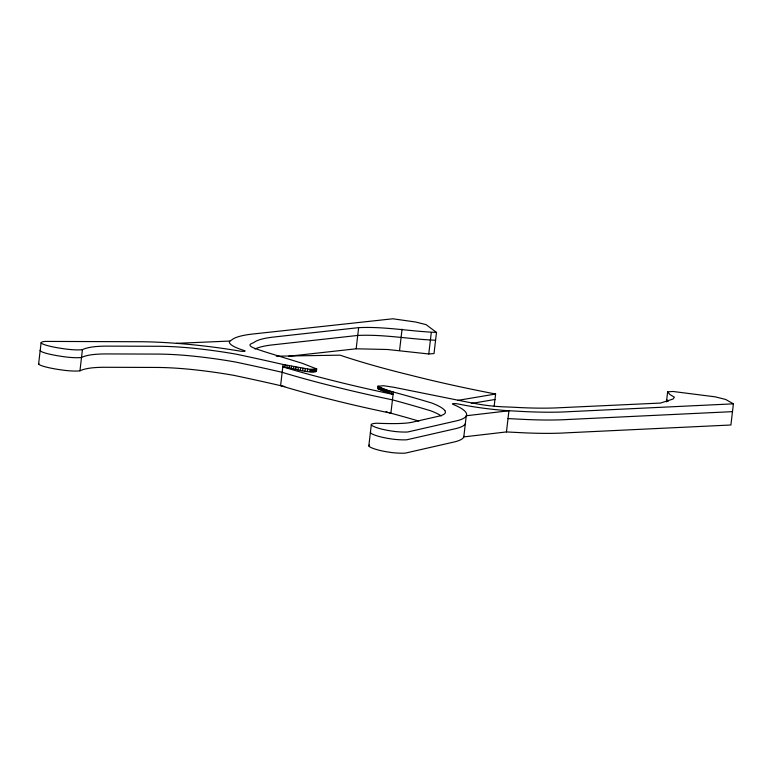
<?xml version="1.0" encoding="UTF-8"?>
<svg xmlns="http://www.w3.org/2000/svg" width="772" height="772" viewBox="0 0 772 772"><rect width="100%" height="100%" fill="white"/><g stroke="black" fill="none" stroke-linecap="round" stroke-linejoin="round"><path stroke-width="1.16" d="M38.6 363.998L41.09 342.845M38.899 363.487A19.396 3.069 6.7 0 0 38.639 364.191A23.054 3.648 6.7 0 0 46.243 367.086A30.475 4.815 6.7 0 0 60.293 369.759A18.026 2.847 6.7 0 0 79.96 370.821L82.411 349.658A91.414 14.456 6.7 0 1 90.131 347.342A59.396 9.389 6.7 0 1 106.295 346.126L158.598 346.281A72.394 11.455 6.7 0 1 196.889 348.616A98.623 15.594 6.7 0 1 236.309 354.194A629.527 99.569 6.7 0 1 283.073 364.49L310.055 369.363L316.674 368.939L302.045 363.226L267.884 352.736A181.951 28.776 6.7 0 1 253.361 347.796A33.978 5.375 6.7 0 1 251.518 343.608L254.075 342.44A117.981 18.663 6.7 0 1 272.217 337.21L358.652 327.637C384.774 326.402 410.617 331.429 436.498 332.423L434.009 353.576L428.769 353.972L387.612 349.504L356.162 348.79L288.68 356.268M283.073 364.49L280.593 385.653A402.675 63.69 6.7 0 0 331.931 399.713A402.675 63.69 6.7 0 0 390.883 413.194A629.527 99.569 6.7 0 1 418.887 421.087M316.173 370.985C307.758 373.928 294.479 368.147 284.858 367.289L285.138 364.944M286.962 367.723L287.232 365.388M289.104 368.167L289.375 365.822M291.285 368.591L291.555 366.246M293.495 369.016L293.775 366.671M295.744 369.421L296.023 367.086M298.021 369.827L298.301 367.491M300.327 370.222L300.607 367.887M302.663 370.608L302.933 368.273M305.008 370.985L305.287 368.649M307.381 371.351L307.661 369.006M309.775 371.708L310.055 369.363M310.469 371.757L310.749 369.421M311.145 371.805L311.425 369.46M311.801 371.834L312.081 369.489M312.428 371.853L312.708 369.508M313.027 371.863L313.307 369.518M313.586 371.853L313.866 369.508M314.117 371.834L314.387 369.498M314.59 371.805L314.87 369.47M315.024 371.766L315.304 369.421M315.41 371.718L315.68 369.373M315.738 371.65L316.009 369.305M316.018 371.583L316.288 369.238M316.153 371.525L316.452 368.64M316.259 371.477L316.549 368.717M316.385 371.351L316.665 368.871M356.162 348.79L358.652 327.637M368.823 445.888L371.313 424.725M284.858 367.289L282.803 366.835A402.675 63.69 6.7 0 0 334.141 380.895A402.675 63.69 6.7 0 0 393.093 394.386L377.595 388.644L377.913 386.193L383.607 385.73L394.135 387.341L457.564 400.108A181.951 28.776 6.7 0 0 480.136 404.441A33.978 5.375 6.7 0 0 504.888 406.892L513.467 407.23A117.981 18.663 6.7 0 0 555.377 407.934L660.571 403.052L673.068 399.027L674.4 397.194L669.797 394.453L667.635 391.858L672.885 391.462L715.277 396.856L725.68 399.462L733.4 403.843L730.91 424.996L566.552 432.831A125.257 19.811 6.7 0 1 519.363 432.59L506.451 431.934L463.789 436.894L466.278 415.741L508.931 410.772L506.451 431.934M378.502 389.117L378.772 386.772L377.913 386.193M379.477 389.59L379.756 387.245L378.772 386.772M380.528 390.063L380.808 387.718L379.756 387.245M381.648 390.535L381.928 388.2L380.808 387.718M382.844 391.018L383.124 388.673L381.928 388.2M384.109 391.5L384.388 389.156L383.124 388.673M385.45 391.983L385.72 389.638L384.388 389.156M386.849 392.465L387.119 390.121L385.72 389.638M388.316 392.948L388.586 390.603L387.119 390.121M389.85 393.43L390.121 391.086L388.586 390.603M391.443 393.903L391.713 391.568L390.121 391.086M391.713 391.568L393.373 392.041L390.883 413.194A74.633 11.802 6.7 0 1 389.233 412.721M399.578 350.324L402.058 329.171M428.769 353.972L431.258 332.819M494.177 406.159L495.605 394.019A387.062 61.22 6.7 0 1 410.366 375.153L410.366 375.153A387.062 61.22 6.7 0 1 340.037 355.159L276.289 356.191M666.458 401.894L667.635 391.858M465.362 423.548L465.062 424.204A112.982 17.872 6.7 0 1 456.348 428.489L406.757 439.799A19.396 3.069 6.7 0 1 394.704 439.384A23.054 3.648 6.7 0 1 380.963 436.952A30.475 4.815 6.7 0 1 372.046 433.893A18.026 2.847 6.7 0 1 370.724 431.982M464.078 436.248L463.499 437.55A112.982 17.872 6.7 0 1 454.785 441.835L405.194 453.145A19.396 3.069 6.7 0 1 393.141 452.73A23.054 3.648 6.7 0 1 379.399 450.298A30.475 4.815 6.7 0 1 370.473 447.239A18.026 2.847 6.7 0 1 369.614 445.087M457.892 400.369L495.605 394.019M471.393 403.457L494.968 399.481M435.582 340.23C409.7 339.236 383.858 334.208 357.735 335.444L271.3 345.016A117.981 18.663 6.7 0 0 255.001 349.05M733.4 403.843L569.032 411.679A125.257 19.811 6.7 0 1 521.853 411.437L506.249 410.588A67.096 10.615 6.7 0 1 457.613 403.872A4.285 0.675 6.7 0 0 453.415 403.621A4.285 0.675 6.7 0 0 452.739 404.238A114.526 18.113 6.7 0 1 466.587 415.095L465.979 416.397A112.982 17.872 6.7 0 1 457.265 420.672L407.674 431.992A19.396 3.069 6.7 0 1 395.631 431.577A23.054 3.648 6.7 0 1 381.889 429.145A30.475 4.815 6.7 0 1 372.963 426.086A18.026 2.847 6.7 0 1 376.977 423.239A91.414 14.456 6.7 0 0 395.389 423.587A59.396 9.389 6.7 0 0 411.553 422.371L438.631 416.224A72.394 11.455 6.7 0 0 444.797 410.54M732.483 411.65L568.115 419.486A125.257 19.811 6.7 0 1 520.936 419.244L508.015 418.588M176.412 343.337L229.824 341.06M436.498 332.423L426.048 324.616L415.645 322.02L392.842 318.778L256.516 333.62A125.257 19.811 6.7 0 0 232.7 339.217L229.535 341.475A67.096 10.615 6.7 0 0 244.782 350.71A4.285 0.675 6.7 0 1 244.087 351.328A4.285 0.675 6.7 0 1 239.899 351.077A114.526 18.113 6.7 0 0 180.571 343.656L172.252 343.029A112.982 17.872 6.7 0 0 141.228 341.735L45.046 341.417A19.396 3.069 6.7 0 0 41.128 343.038A23.054 3.648 6.7 0 0 48.733 345.933A30.475 4.815 6.7 0 0 62.773 348.606A18.026 2.847 6.7 0 0 82.44 349.668M666.718 399.664L668.166 401.401M79.931 370.821A91.414 14.456 6.7 0 1 87.651 368.505A59.396 9.389 6.7 0 1 103.805 367.279L156.118 367.443A72.394 11.455 6.7 0 1 194.409 369.769A98.623 15.594 6.7 0 1 233.82 375.346A629.527 99.569 6.7 0 1 280.593 385.653A74.633 11.802 6.7 0 0 284.752 386.54M387.64 412.238A74.633 11.802 6.7 0 1 386.106 411.756M444.817 410.54A98.623 15.594 6.7 0 0 431.625 402.984A629.527 99.569 6.7 0 0 393.363 392.041M441.256 415.944A98.623 15.594 6.7 0 0 430.708 410.791A629.527 99.569 6.7 0 0 392.446 399.848A402.675 63.69 6.7 0 1 333.504 386.367A402.675 63.69 6.7 0 1 282.156 372.307A629.527 99.569 6.7 0 0 235.392 362A98.623 15.594 6.7 0 0 195.972 356.423A72.394 11.455 6.7 0 0 157.681 354.087L105.378 353.933A59.396 9.389 6.7 0 0 89.214 355.149A91.414 14.456 6.7 0 0 81.494 357.475M40.472 350.141A19.396 3.069 6.7 0 0 40.212 350.845A23.054 3.648 6.7 0 0 47.816 353.74A30.475 4.815 6.7 0 0 61.856 356.413A18.026 2.847 6.7 0 0 81.523 357.475"/></g></svg>
